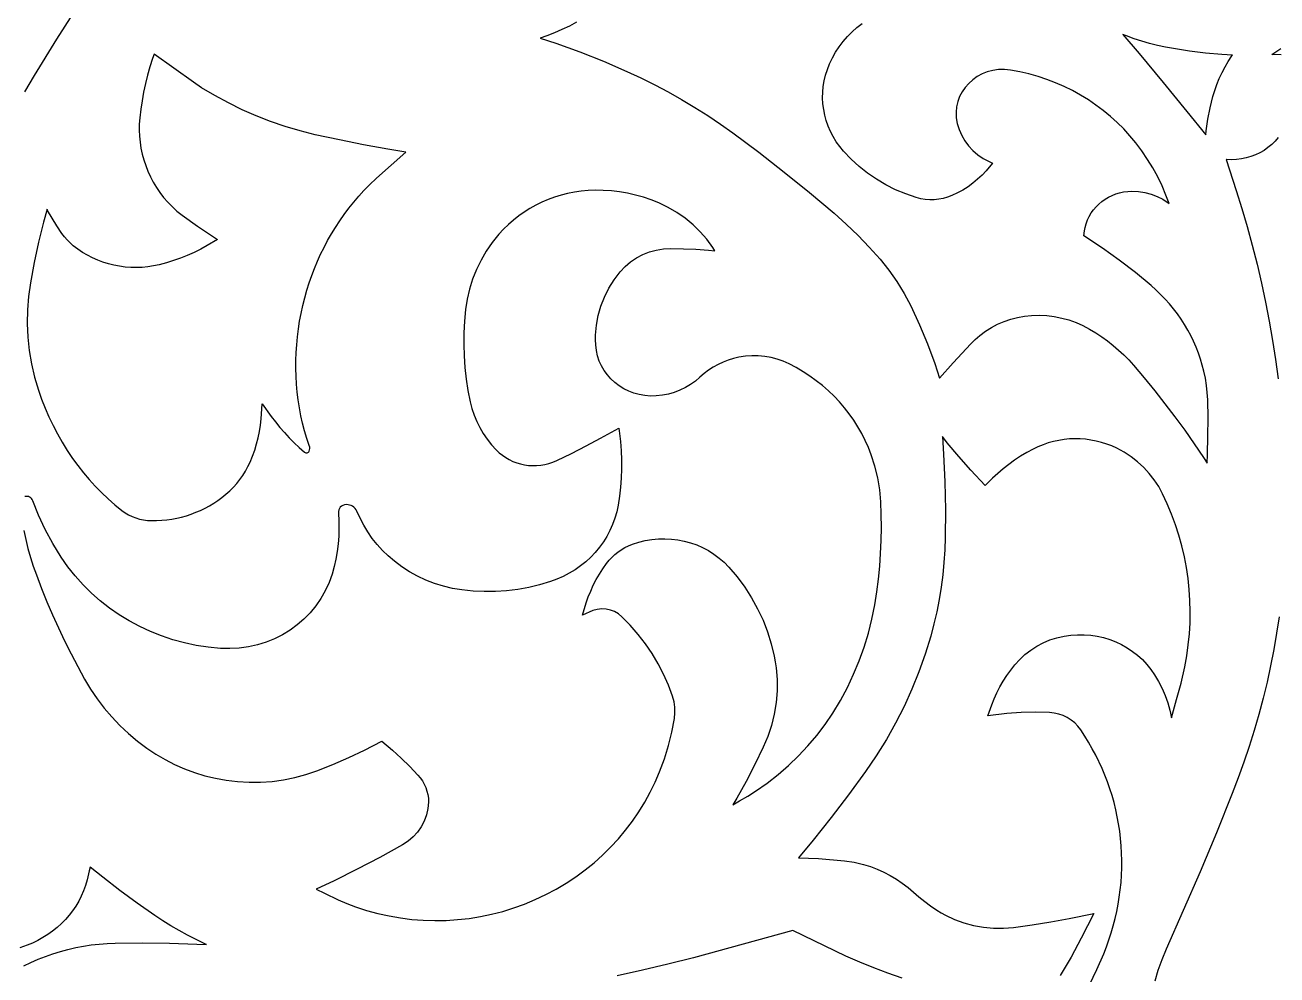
# Model space of a CAD drawing. Extents: x 3770 to 4770, y -395 to 1605.
# Drawn here: x 4275.1 to 4357.4, y 677.2 to 739.7 of the extents above; entities that cross this region are included whole.
import ezdxf

# ---------------------------------------------------------------- set-up
doc = ezdxf.new("R2010")
doc.units = 0
doc.layers.add('LAYER_1', color=18, linetype='CONTINUOUS')
doc.layers.add('LAYER_2', color=5, linetype='CONTINUOUS')

msp = doc.modelspace()

# ---------------------------------------------------------------- linework, layer by layer
at = {"layer": 'LAYER_1'}
for points in [[(4275.041, 735.281), (4275.663, 736.358), (4277.142, 738.755), (4278.59, 741.009)], [(4311.342, 739.864), (4310.866, 739.616), (4310.382, 739.385), (4309.889, 739.169), (4309.388, 738.97), (4308.956, 738.815), (4309.97, 738.487), (4311.554, 737.919), (4313.117, 737.301), (4314.659, 736.634), (4315.577, 736.204), (4316.482, 735.752), (4317.375, 735.278), (4318.253, 734.781), (4319.118, 734.263), (4319.968, 733.723), (4320.803, 733.161), (4321.623, 732.579), (4323.33, 731.307), (4325.01, 730.003), (4326.663, 728.668), (4328.289, 727.301), (4329.09, 726.587), (4329.861, 725.843), (4330.601, 725.071), (4331.31, 724.271), (4331.887, 723.55), (4332.416, 722.796), (4332.897, 722.013), (4333.327, 721.204), (4333.906, 719.959), (4334.432, 718.695), (4334.905, 717.412), (4335.215, 716.446), (4336.118, 717.449), (4337.277, 718.696), (4337.566, 718.984), (4337.877, 719.256), (4338.246, 719.534), (4338.636, 719.781), (4339.044, 719.997), (4339.468, 720.181), (4339.907, 720.331), (4340.357, 720.447), (4340.818, 720.528), (4341.285, 720.574), (4341.787, 720.584), (4342.285, 720.559), (4342.778, 720.499), (4343.265, 720.403), (4343.742, 720.272), (4344.209, 720.108), (4344.663, 719.91), (4345.1, 719.679), (4345.508, 719.433), (4345.902, 719.172), (4346.284, 718.895), (4346.653, 718.604), (4347.009, 718.297), (4347.351, 717.977), (4347.679, 717.642), (4347.991, 717.295), (4348.696, 716.461), (4349.385, 715.616), (4350.058, 714.76), (4350.715, 713.892), (4351.356, 713.014), (4351.98, 712.124), (4352.587, 711.224), (4352.836, 710.84), (4352.861, 711.417), (4352.889, 712.617), (4352.891, 713.817), (4352.869, 715.015), (4352.842, 715.492), (4352.792, 715.964), (4352.717, 716.434), (4352.619, 716.9), (4352.513, 717.305), (4352.392, 717.705), (4352.255, 718.099), (4352.102, 718.488), (4351.934, 718.87), (4351.751, 719.245), (4351.553, 719.613), (4351.34, 719.974), (4351.113, 720.326), (4350.872, 720.671), (4350.617, 721.006), (4350.349, 721.332), (4350.067, 721.649), (4349.772, 721.956), (4349.464, 722.253), (4349.143, 722.539), (4348.11, 723.394), (4347.047, 724.215), (4345.955, 725), (4344.729, 725.82), (4344.77, 726.143), (4344.804, 726.352), (4344.873, 726.61), (4344.964, 726.857), (4345.076, 727.092), (4345.207, 727.316), (4345.357, 727.526), (4345.524, 727.723), (4345.707, 727.905), (4345.904, 728.071), (4346.116, 728.221), (4346.34, 728.354), (4346.575, 728.469), (4346.821, 728.564), (4347.076, 728.641), (4347.34, 728.696), (4347.61, 728.73), (4347.887, 728.742), (4348.315, 728.72), (4348.735, 728.655), (4349.143, 728.547), (4349.537, 728.4), (4349.911, 728.213), (4350.264, 727.988), (4350.328, 727.937), (4350.124, 728.492), (4349.866, 729.1), (4349.578, 729.696), (4349.261, 730.278), (4348.915, 730.845), (4348.54, 731.397), (4348.138, 731.932), (4347.751, 732.398), (4347.344, 732.844), (4346.915, 733.27), (4346.467, 733.675), (4346.001, 734.058), (4345.517, 734.42), (4345.016, 734.759), (4344.498, 735.075), (4343.966, 735.368), (4343.42, 735.637), (4342.86, 735.881), (4342.288, 736.101), (4341.704, 736.294), (4341.109, 736.462), (4340.505, 736.603), (4339.896, 736.716), (4339.489, 736.757), (4339.098, 736.749), (4338.721, 736.695), (4338.36, 736.598), (4338.019, 736.461), (4337.7, 736.287), (4337.407, 736.08), (4337.142, 735.841), (4336.908, 735.576), (4336.709, 735.285), (4336.547, 734.974), (4336.426, 734.644), (4336.347, 734.299), (4336.313, 733.941), (4336.328, 733.573), (4336.395, 733.196), (4336.517, 732.799), (4336.684, 732.421), (4336.893, 732.064), (4337.14, 731.731), (4337.425, 731.426), (4337.744, 731.151), (4338.096, 730.91), (4338.701, 730.584), (4338.296, 730.094), (4338.023, 729.803), (4337.732, 729.53), (4337.424, 729.276), (4337.099, 729.041), (4336.758, 728.826), (4336.404, 728.632), (4336.034, 728.459), (4335.755, 728.353), (4335.467, 728.272), (4335.173, 728.217), (4334.877, 728.187), (4334.578, 728.184), (4334.28, 728.207), (4333.984, 728.256), (4333.694, 728.33), (4333.004, 728.566), (4332.337, 728.847), (4331.694, 729.17), (4331.077, 729.534), (4330.488, 729.939), (4329.929, 730.383), (4329.403, 730.864), (4328.912, 731.38), (4328.659, 731.687), (4328.432, 732.007), (4328.229, 732.338), (4328.052, 732.681), (4327.9, 733.032), (4327.774, 733.392), (4327.675, 733.758), (4327.601, 734.129), (4327.554, 734.504), (4327.534, 734.882), (4327.541, 735.261), (4327.575, 735.64), (4327.636, 736.018), (4327.725, 736.392), (4327.842, 736.763), (4327.986, 737.127), (4328.175, 737.52), (4328.388, 737.897), (4328.625, 738.258), (4328.884, 738.602), (4329.165, 738.928), (4329.466, 739.235), (4329.787, 739.523), (4330.125, 739.791)], [(4357.514, 732.284), (4357.307, 732.043), (4357.08, 731.821), (4356.836, 731.619), (4356.576, 731.437), (4356.302, 731.278), (4356.015, 731.141), (4355.716, 731.027), (4355.407, 730.937), (4355.091, 730.871), (4354.767, 730.832), (4354.439, 730.819), (4354.106, 730.833), (4354.092, 730.835), (4354.747, 728.79), (4355.12, 727.615), (4355.468, 726.432), (4355.806, 725.193), (4356.12, 723.948), (4356.411, 722.699), (4356.678, 721.446), (4356.921, 720.189), (4357.14, 718.928), (4357.335, 717.664), (4357.507, 716.397)], [(4274.968, 706.41), (4275.097, 705.818), (4275.244, 705.229), (4275.41, 704.645), (4275.594, 704.066), (4275.796, 703.491), (4276.132, 702.609), (4276.486, 701.734), (4276.857, 700.865), (4277.246, 700.003), (4277.653, 699.148), (4278.076, 698.301), (4278.517, 697.461), (4278.974, 696.632), (4279.369, 695.975), (4279.798, 695.342), (4280.263, 694.734), (4280.761, 694.15), (4281.292, 693.593), (4281.855, 693.064), (4282.448, 692.564), (4283.069, 692.095), (4283.656, 691.702), (4284.265, 691.345), (4284.894, 691.023), (4285.541, 690.739), (4286.206, 690.492), (4286.886, 690.283), (4287.579, 690.113), (4288.283, 689.983), (4289.039, 689.891), (4289.797, 689.848), (4290.554, 689.853), (4291.309, 689.907), (4292.057, 690.009), (4292.798, 690.158), (4293.528, 690.356), (4294.247, 690.601), (4295.312, 691.023), (4296.363, 691.479), (4297.398, 691.969), (4298.537, 692.554), (4299.228, 691.957), (4299.802, 691.429), (4300.36, 690.886), (4300.902, 690.324), (4301.061, 690.137), (4301.202, 689.936), (4301.322, 689.724), (4301.422, 689.503), (4301.5, 689.273), (4301.555, 689.037), (4301.588, 688.797), (4301.597, 688.551), (4301.562, 688.12), (4301.47, 687.7), (4301.324, 687.299), (4301.127, 686.92), (4300.88, 686.569), (4300.589, 686.249), (4300.254, 685.965), (4299.884, 685.724), (4298.398, 684.908), (4296.899, 684.124), (4295.383, 683.371), (4294.218, 682.821), (4294.756, 682.543), (4295.664, 682.106), (4296.225, 681.863), (4296.798, 681.647), (4297.525, 681.413), (4298.26, 681.213), (4299.001, 681.05), (4299.748, 680.922), (4300.499, 680.829), (4301.253, 680.771), (4302.008, 680.749), (4302.762, 680.762), (4303.515, 680.81), (4304.265, 680.894), (4305.011, 681.012), (4305.751, 681.165), (4306.483, 681.353), (4307.208, 681.577), (4307.922, 681.834), (4308.625, 682.127), (4309.324, 682.458), (4310.002, 682.82), (4310.659, 683.211), (4311.293, 683.63), (4311.903, 684.078), (4312.49, 684.551), (4313.05, 685.051), (4313.585, 685.575), (4314.092, 686.123), (4314.572, 686.694), (4315.022, 687.287), (4315.442, 687.901), (4315.832, 688.535), (4316.19, 689.188), (4316.515, 689.858), (4316.806, 690.546), (4317.118, 691.403), (4317.385, 692.272), (4317.605, 693.153), (4317.777, 694.04), (4317.816, 694.414), (4317.809, 694.785), (4317.755, 695.153), (4317.656, 695.517), (4317.384, 696.243), (4317.068, 696.954), (4316.709, 697.645), (4316.31, 698.315), (4315.871, 698.963), (4315.392, 699.585), (4314.876, 700.182), (4314.327, 700.747), (4314.095, 700.937), (4313.842, 701.083), (4313.57, 701.185), (4313.286, 701.245), (4312.995, 701.259), (4312.704, 701.229), (4312.418, 701.153), (4311.73, 700.843), (4311.975, 701.657), (4312.114, 702.05), (4312.27, 702.436), (4312.444, 702.814), (4312.635, 703.185), (4312.843, 703.548), (4313.069, 703.902), (4313.311, 704.248), (4313.477, 704.456), (4313.658, 704.653), (4313.854, 704.835), (4314.062, 705.003), (4314.283, 705.155), (4314.516, 705.292), (4314.759, 705.413), (4315.011, 705.516), (4315.433, 705.654), (4315.861, 705.759), (4316.292, 705.831), (4316.724, 705.871), (4317.156, 705.88), (4317.585, 705.858), (4318.011, 705.804), (4318.431, 705.721), (4318.843, 705.608), (4319.245, 705.465), (4319.636, 705.293), (4320.014, 705.093), (4320.376, 704.865), (4320.722, 704.609), (4321.049, 704.325), (4321.354, 704.015), (4321.902, 703.372), (4322.403, 702.699), (4322.855, 701.997), (4323.257, 701.27), (4323.609, 700.519), (4323.909, 699.747), (4324.156, 698.956), (4324.347, 698.15), (4324.416, 697.768), (4324.47, 697.385), (4324.53, 696.623), (4324.53, 695.858), (4324.469, 695.097), (4324.347, 694.342), (4324.166, 693.597), (4323.925, 692.868), (4323.782, 692.506), (4323.625, 692.152), (4323.077, 691.021), (4322.497, 689.906), (4321.885, 688.807), (4321.628, 688.376), (4322.062, 688.622), (4322.601, 688.936), (4323.122, 689.267), (4323.876, 689.795), (4324.598, 690.358), (4325.288, 690.955), (4325.943, 691.584), (4326.563, 692.246), (4327.146, 692.937), (4327.692, 693.657), (4328.199, 694.404), (4328.701, 695.234), (4329.16, 696.085), (4329.574, 696.955), (4329.944, 697.842), (4330.269, 698.745), (4330.548, 699.662), (4330.78, 700.592), (4330.965, 701.534), (4331.097, 702.375), (4331.205, 703.219), (4331.289, 704.066), (4331.35, 704.914), (4331.388, 705.764), (4331.402, 706.614), (4331.392, 707.465), (4331.359, 708.313), (4331.289, 709.099), (4331.161, 709.876), (4330.977, 710.642), (4330.736, 711.397), (4330.55, 711.874), (4330.341, 712.341), (4330.11, 712.797), (4329.857, 713.241), (4329.583, 713.672), (4329.288, 714.09), (4328.973, 714.493), (4328.639, 714.882), (4328.285, 715.255), (4327.913, 715.612), (4327.524, 715.953), (4327.117, 716.276), (4326.694, 716.582), (4326.254, 716.868), (4325.799, 717.136), (4325.331, 717.382), (4324.943, 717.555), (4324.544, 717.695), (4324.136, 717.801), (4323.72, 717.873), (4323.299, 717.912), (4322.876, 717.916), (4322.452, 717.885), (4322.029, 717.82), (4321.67, 717.736), (4321.319, 717.628), (4320.978, 717.496), (4320.648, 717.342), (4320.33, 717.166), (4320.026, 716.969), (4319.738, 716.751), (4319.459, 716.508), (4319.164, 716.254), (4318.841, 716.023), (4318.5, 715.821), (4318.142, 715.649), (4317.77, 715.508), (4317.385, 715.398), (4316.991, 715.32), (4316.588, 715.276), (4316.204, 715.27), (4315.828, 715.299), (4315.462, 715.364), (4315.109, 715.463), (4314.771, 715.592), (4314.449, 715.752), (4314.146, 715.94), (4313.864, 716.155), (4313.605, 716.394), (4313.37, 716.657), (4313.163, 716.942), (4312.984, 717.247), (4312.837, 717.57), (4312.723, 717.909), (4312.644, 718.263), (4312.603, 718.627), (4312.592, 718.956), (4312.597, 719.283), (4312.651, 719.925), (4312.767, 720.56), (4312.942, 721.181), (4313.175, 721.784), (4313.464, 722.366), (4313.809, 722.923), (4314.208, 723.452), (4314.53, 723.796), (4314.887, 724.101), (4315.276, 724.363), (4315.693, 724.582), (4316.132, 724.754), (4316.589, 724.878), (4317.062, 724.953), (4317.54, 724.976), (4318.373, 724.961), (4319.2, 724.924), (4320.026, 724.867), (4320.448, 724.827), (4320.308, 725.054), (4319.916, 725.584), (4319.481, 726.08), (4319.005, 726.541), (4318.492, 726.963), (4317.943, 727.345), (4317.361, 727.684), (4316.748, 727.979), (4316.251, 728.178), (4315.743, 728.351), (4315.227, 728.497), (4314.703, 728.615), (4314.174, 728.706), (4313.639, 728.769), (4313.101, 728.804), (4312.56, 728.811), (4312.102, 728.793), (4311.647, 728.751), (4311.198, 728.686), (4310.755, 728.598), (4310.319, 728.487), (4309.89, 728.355), (4309.47, 728.201), (4309.06, 728.026), (4308.661, 727.83), (4308.273, 727.614), (4307.897, 727.379), (4307.534, 727.123), (4307.186, 726.849), (4306.853, 726.556), (4306.535, 726.245), (4306.235, 725.917), (4305.797, 725.371), (4305.404, 724.799), (4305.056, 724.204), (4304.754, 723.587), (4304.5, 722.951), (4304.295, 722.298), (4304.139, 721.632), (4304.034, 720.952), (4303.962, 720.193), (4303.921, 719.431), (4303.913, 718.668), (4303.936, 717.906), (4303.99, 717.146), (4304.077, 716.388), (4304.195, 715.633), (4304.344, 714.883), (4304.457, 714.444), (4304.6, 714.016), (4304.773, 713.599), (4304.974, 713.194), (4305.204, 712.802), (4305.46, 712.426), (4305.744, 712.066), (4306.053, 711.724), (4306.25, 711.536), (4306.459, 711.367), (4306.68, 711.216), (4306.912, 711.083), (4307.153, 710.97), (4307.401, 710.875), (4307.656, 710.799), (4307.917, 710.743), (4308.181, 710.706), (4308.448, 710.69), (4308.716, 710.693), (4308.984, 710.717), (4309.251, 710.762), (4309.515, 710.827), (4309.775, 710.914), (4310.033, 711.023), (4311.004, 711.492), (4311.967, 711.981), (4312.919, 712.489), (4314.123, 713.163), (4314.228, 712.271), (4314.276, 711.672), (4314.3, 711.072), (4314.301, 710.471), (4314.279, 709.871), (4314.234, 709.272), (4314.165, 708.674), (4314.074, 708.077), (4313.983, 707.647), (4313.863, 707.225), (4313.714, 706.815), (4313.537, 706.418), (4313.333, 706.035), (4313.104, 705.667), (4312.85, 705.314), (4312.572, 704.98), (4312.272, 704.663), (4311.95, 704.366), (4311.608, 704.089), (4311.246, 703.834), (4310.865, 703.602), (4310.467, 703.393), (4310.052, 703.21), (4309.621, 703.053), (4308.913, 702.842), (4308.196, 702.672), (4307.471, 702.542), (4306.739, 702.452), (4306.004, 702.404), (4305.266, 702.396), (4304.528, 702.43), (4303.79, 702.505), (4303.181, 702.606), (4302.582, 702.747), (4301.998, 702.928), (4301.428, 703.148), (4300.877, 703.406), (4300.345, 703.702), (4299.836, 704.033), (4299.351, 704.399), (4298.952, 704.744), (4298.577, 705.111), (4298.227, 705.497), (4297.903, 705.903), (4297.605, 706.328), (4297.334, 706.769), (4297.092, 707.225), (4296.883, 707.687), (4296.83, 707.79), (4296.768, 707.874), (4296.694, 707.948), (4296.608, 708.011), (4296.513, 708.06), (4296.41, 708.096), (4296.302, 708.116), (4296.191, 708.12), (4296.073, 708.104), (4295.968, 708.068), (4295.876, 708.013), (4295.797, 707.944), (4295.735, 707.862), (4295.692, 707.771), (4295.668, 707.672), (4295.666, 707.554), (4295.699, 707.06), (4295.709, 706.553), (4295.694, 706.047), (4295.655, 705.542), (4295.591, 705.04), (4295.504, 704.54), (4295.392, 704.044), (4295.255, 703.551), (4295.056, 702.988), (4294.809, 702.449), (4294.518, 701.938), (4294.184, 701.457), (4293.812, 701.008), (4293.403, 700.592), (4292.96, 700.212), (4292.487, 699.868), (4291.985, 699.563), (4291.458, 699.299), (4290.908, 699.077), (4290.337, 698.899), (4289.749, 698.767), (4289.147, 698.682), (4288.532, 698.647), (4287.909, 698.663), (4287.106, 698.74), (4286.315, 698.861), (4285.538, 699.026), (4284.775, 699.234), (4284.029, 699.483), (4283.302, 699.772), (4282.594, 700.101), (4281.908, 700.468), (4281.246, 700.873), (4280.61, 701.315), (4280, 701.792), (4279.42, 702.303), (4278.87, 702.848), (4278.353, 703.426), (4277.871, 704.035), (4277.424, 704.674), (4276.878, 705.562), (4276.386, 706.478), (4275.947, 707.418), (4275.569, 708.369), (4275.524, 708.464), (4275.474, 708.53), (4275.417, 708.582), (4275.352, 708.62), (4275.28, 708.647), (4275.202, 708.661), (4275.122, 708.663), (4275.041, 708.653)], [(4345.102, 676.51), (4345.583, 677.529), (4346.029, 678.563), (4346.208, 679.017), (4346.373, 679.476), (4346.523, 679.939), (4346.659, 680.405), (4346.78, 680.874), (4346.886, 681.347), (4346.978, 681.821), (4347.055, 682.298), (4347.117, 682.777), (4347.165, 683.258), (4347.198, 683.74), (4347.215, 684.223), (4347.218, 684.707), (4347.206, 685.191), (4347.179, 685.675), (4347.137, 686.159), (4347.081, 686.635), (4347.009, 687.108), (4346.923, 687.579), (4346.822, 688.046), (4346.707, 688.51), (4346.578, 688.97), (4346.434, 689.426), (4346.276, 689.876), (4345.918, 690.767), (4345.503, 691.637), (4345.277, 692.061), (4345.036, 692.48), (4344.782, 692.893), (4344.517, 693.296), (4344.33, 693.538), (4344.119, 693.752), (4343.885, 693.941), (4343.63, 694.102), (4343.357, 694.234), (4343.068, 694.336), (4342.767, 694.405), (4342.453, 694.441), (4341.522, 694.471), (4340.589, 694.452), (4339.658, 694.384), (4338.406, 694.226), (4338.655, 694.938), (4338.818, 695.342), (4339, 695.739), (4339.2, 696.127), (4339.419, 696.507), (4339.656, 696.876), (4339.91, 697.235), (4340.183, 697.585), (4340.499, 697.938), (4340.847, 698.261), (4341.222, 698.552), (4341.623, 698.809), (4342.045, 699.031), (4342.488, 699.216), (4342.948, 699.363), (4343.422, 699.47), (4343.863, 699.533), (4344.302, 699.563), (4344.739, 699.561), (4345.17, 699.527), (4345.596, 699.462), (4346.014, 699.367), (4346.422, 699.242), (4346.819, 699.089), (4347.202, 698.908), (4347.571, 698.7), (4347.923, 698.466), (4348.257, 698.205), (4348.572, 697.92), (4348.864, 697.61), (4349.133, 697.276), (4349.375, 696.921), (4349.635, 696.477), (4349.866, 696.022), (4350.067, 695.555), (4350.239, 695.078), (4350.382, 694.592), (4350.494, 694.098), (4350.496, 694.086), (4350.827, 695.289), (4351.115, 696.365), (4351.359, 697.448), (4351.492, 698.171), (4351.594, 698.897), (4351.666, 699.624), (4351.708, 700.352), (4351.72, 701.08), (4351.702, 701.807), (4351.654, 702.532), (4351.577, 703.255), (4351.47, 703.974), (4351.333, 704.689), (4351.168, 705.399), (4350.973, 706.103), (4350.748, 706.8), (4350.495, 707.49), (4350.213, 708.171), (4349.903, 708.841), (4349.647, 709.314), (4349.353, 709.76), (4349.023, 710.181), (4348.658, 710.575), (4348.261, 710.938), (4347.832, 711.27), (4347.374, 711.569), (4346.889, 711.832), (4346.561, 711.981), (4346.226, 712.11), (4345.885, 712.218), (4345.538, 712.307), (4345.189, 712.374), (4344.836, 712.421), (4344.481, 712.448), (4344.126, 712.455), (4343.771, 712.441), (4343.417, 712.406), (4343.066, 712.351), (4342.718, 712.276), (4342.374, 712.181), (4342.035, 712.065), (4341.703, 711.929), (4341.377, 711.772), (4340.962, 711.546), (4340.558, 711.303), (4340.164, 711.045), (4339.782, 710.772), (4339.413, 710.484), (4339.056, 710.181), (4338.713, 709.865), (4338.235, 709.386), (4337.277, 710.393), (4336.489, 711.279), (4335.731, 712.19), (4335.411, 712.601), (4335.493, 711.437), (4335.574, 709.611), (4335.61, 707.785), (4335.599, 705.957), (4335.571, 705.137), (4335.516, 704.318), (4335.435, 703.502), (4335.329, 702.688), (4335.196, 701.878), (4335.038, 701.072), (4334.854, 700.27), (4334.644, 699.473), (4334.284, 698.29), (4333.872, 697.123), (4333.41, 695.975), (4332.897, 694.847), (4332.335, 693.74), (4331.724, 692.656), (4331.065, 691.597), (4330.36, 690.565), (4329.239, 689.032), (4328.086, 687.522), (4326.901, 686.035), (4325.943, 684.883), (4327.253, 684.824), (4328.968, 684.689), (4329.599, 684.598), (4330.218, 684.449), (4330.676, 684.301), (4331.121, 684.129), (4331.555, 683.933), (4331.975, 683.715), (4332.382, 683.473), (4332.774, 683.209), (4333.15, 682.924), (4333.505, 682.621), (4333.873, 682.301), (4334.25, 681.999), (4334.641, 681.711), (4335.043, 681.439), (4335.324, 681.266), (4335.61, 681.107), (4336.207, 680.825), (4336.824, 680.599), (4337.459, 680.426), (4338.108, 680.31), (4338.766, 680.25), (4339.433, 680.247), (4339.764, 680.267), (4340.098, 680.303), (4341.322, 680.472), (4342.544, 680.666), (4343.76, 680.885), (4345.379, 681.211), (4344.552, 679.59), (4343.879, 678.35), (4343.173, 677.126)], [(4357.565, 700.739), (4357.404, 699.657), (4357.218, 698.58), (4357.009, 697.507), (4356.776, 696.438), (4356.519, 695.374), (4356.239, 694.315), (4355.935, 693.262), (4355.608, 692.214), (4355.257, 691.173), (4354.883, 690.138), (4354.486, 689.111), (4353.44, 686.531), (4352.365, 683.963), (4351.261, 681.406), (4350.129, 678.863), (4349.841, 678.17), (4349.596, 677.467), (4349.394, 676.754)], [(4274.971, 677.774), (4275.437, 677.998), (4275.911, 678.204), (4276.393, 678.393), (4276.882, 678.563), (4277.377, 678.716), (4277.878, 678.85), (4278.385, 678.966), (4278.897, 679.064), (4279.413, 679.142), (4279.933, 679.202), (4280.455, 679.243), (4280.98, 679.264), (4282.773, 679.284), (4284.564, 679.264), (4286.355, 679.205), (4286.999, 679.169), (4286.887, 679.219), (4286.314, 679.492), (4285.75, 679.781), (4285.195, 680.085), (4284.649, 680.404), (4284.113, 680.738), (4283.587, 681.087), (4282.427, 681.899), (4281.287, 682.736), (4280.167, 683.597), (4279.33, 684.271), (4279.281, 684.011), (4279.15, 683.419), (4279.039, 683.055), (4278.907, 682.702), (4278.755, 682.359), (4278.582, 682.026), (4278.39, 681.705), (4278.179, 681.395), (4277.95, 681.099), (4277.703, 680.816), (4277.44, 680.547), (4277.16, 680.293), (4276.865, 680.054), (4276.556, 679.832), (4276.232, 679.626), (4275.895, 679.439), (4275.545, 679.27), (4275.184, 679.12), (4274.698, 678.945)], [(4332.767, 676.956), (4331.829, 677.286), (4330.899, 677.638), (4329.977, 678.011), (4329.063, 678.406), (4325.577, 680.096), (4319.026, 678.303), (4317.357, 677.885), (4315.684, 677.485), (4314.006, 677.105)]]:
    msp.add_lwpolyline(points, dxfattribs=at)
for points in [[(4351.499, 734.001), (4352.742, 732.463), (4352.766, 732.728), (4352.875, 733.485), (4353.023, 734.236), (4353.209, 734.979), (4353.332, 735.382), (4353.474, 735.779), (4353.634, 736.169), (4353.813, 736.551), (4354.011, 736.925), (4354.226, 737.291), (4354.458, 737.647), (4354.493, 737.695), (4353.794, 737.74), (4352.734, 737.839), (4351.678, 737.97), (4350.626, 738.133), (4350.097, 738.231), (4349.572, 738.345), (4349.051, 738.476), (4348.536, 738.622), (4348.025, 738.785), (4347.52, 738.963), (4347.294, 739.05), (4348.354, 737.8), (4349.93, 735.911)], [(4280.896, 723.875), (4280.535, 723.966), (4280.18, 724.076), (4279.831, 724.208), (4279.491, 724.359), (4279.159, 724.53), (4278.838, 724.72), (4278.527, 724.93), (4278.228, 725.16), (4278.019, 725.343), (4277.823, 725.54), (4277.642, 725.749), (4277.479, 725.969), (4277.148, 726.463), (4276.836, 726.965), (4276.539, 727.476), (4276.497, 727.555), (4276.263, 726.714), (4275.936, 725.389), (4275.649, 724.055), (4275.402, 722.715), (4275.28, 721.826), (4275.212, 720.935), (4275.199, 720.043), (4275.239, 719.153), (4275.333, 718.267), (4275.481, 717.386), (4275.683, 716.514), (4275.938, 715.65), (4276.145, 715.06), (4276.373, 714.475), (4276.622, 713.9), (4276.893, 713.333), (4277.184, 712.775), (4277.496, 712.227), (4277.828, 711.689), (4278.179, 711.163), (4278.525, 710.686), (4278.888, 710.222), (4279.269, 709.772), (4279.668, 709.336), (4280.083, 708.914), (4280.516, 708.508), (4280.964, 708.117), (4281.427, 707.743), (4281.64, 707.592), (4281.863, 707.459), (4282.096, 707.345), (4282.338, 707.25), (4282.588, 707.174), (4282.843, 707.119), (4283.104, 707.084), (4283.371, 707.069), (4283.706, 707.072), (4284.042, 707.09), (4284.375, 707.122), (4284.706, 707.169), (4285.033, 707.23), (4285.357, 707.306), (4285.676, 707.395), (4285.99, 707.499), (4286.299, 707.615), (4286.602, 707.746), (4286.898, 707.889), (4287.188, 708.046), (4287.47, 708.216), (4287.744, 708.398), (4288.01, 708.593), (4288.267, 708.8), (4288.52, 709.026), (4288.758, 709.264), (4288.981, 709.514), (4289.189, 709.775), (4289.381, 710.047), (4289.557, 710.329), (4289.716, 710.62), (4289.858, 710.92), (4290.02, 711.313), (4290.163, 711.712), (4290.288, 712.117), (4290.394, 712.526), (4290.481, 712.939), (4290.548, 713.355), (4290.597, 713.774), (4290.665, 714.763), (4291.254, 713.925), (4291.53, 713.56), (4291.818, 713.204), (4292.119, 712.858), (4292.432, 712.522), (4292.758, 712.196), (4293.094, 711.881), (4293.435, 711.583), (4293.484, 711.551), (4293.526, 711.536), (4293.572, 711.531), (4293.618, 711.536), (4293.661, 711.55), (4293.698, 711.573), (4293.727, 711.603), (4293.751, 711.642), (4293.778, 711.727), (4293.789, 711.817), (4293.782, 711.908), (4293.755, 712.008), (4293.586, 712.482), (4293.433, 712.975), (4293.303, 713.472), (4293.194, 713.974), (4293.101, 714.491), (4293.024, 715.008), (4292.963, 715.526), (4292.918, 716.046), (4292.888, 716.566), (4292.874, 717.086), (4292.876, 717.607), (4292.893, 718.126), (4292.926, 718.646), (4292.975, 719.164), (4293.039, 719.681), (4293.119, 720.196), (4293.214, 720.709), (4293.325, 721.22), (4293.451, 721.729), (4293.593, 722.234), (4293.745, 722.718), (4293.912, 723.196), (4294.093, 723.668), (4294.289, 724.135), (4294.499, 724.596), (4294.724, 725.05), (4294.962, 725.497), (4295.214, 725.937), (4295.48, 726.37), (4295.759, 726.796), (4296.052, 727.213), (4296.357, 727.622), (4296.676, 728.023), (4297.007, 728.415), (4297.351, 728.797), (4297.709, 729.172), (4298.168, 729.609), (4300.114, 731.31), (4298.927, 731.506), (4297.327, 731.799), (4295.732, 732.12), (4294.142, 732.468), (4293.152, 732.716), (4292.175, 733.004), (4291.212, 733.333), (4290.266, 733.701), (4289.338, 734.108), (4288.429, 734.554), (4287.54, 735.037), (4286.672, 735.558), (4286.135, 735.918), (4283.549, 737.777), (4283.445, 737.483), (4283.27, 736.935), (4283.113, 736.383), (4282.974, 735.827), (4282.853, 735.268), (4282.75, 734.704), (4282.665, 734.138), (4282.598, 733.571), (4282.569, 733.168), (4282.563, 732.767), (4282.579, 732.368), (4282.618, 731.972), (4282.679, 731.58), (4282.762, 731.192), (4282.866, 730.809), (4282.991, 730.432), (4283.137, 730.062), (4283.304, 729.7), (4283.492, 729.346), (4283.699, 729.001), (4283.926, 728.667), (4284.172, 728.343), (4284.438, 728.031), (4284.722, 727.732), (4285.043, 727.437), (4285.389, 727.164), (4286.408, 726.445), (4287.718, 725.574), (4287.033, 725.166), (4286.608, 724.935), (4286.173, 724.721), (4285.73, 724.524), (4285.279, 724.344), (4284.821, 724.182), (4284.355, 724.038), (4283.883, 723.911), (4283.51, 723.831), (4283.134, 723.773), (4282.758, 723.736), (4282.382, 723.721), (4282.006, 723.728), (4281.633, 723.756), (4281.263, 723.805)]]:
    msp.add_lwpolyline(points, close=True, dxfattribs=at)
at = {"layer": 'LAYER_2'}
msp.add_lwpolyline([(4357.702, 737.724), (4357.089, 737.736), (4357.675, 738.139)], dxfattribs=at)

doc.saveas('drawing.dxf')
